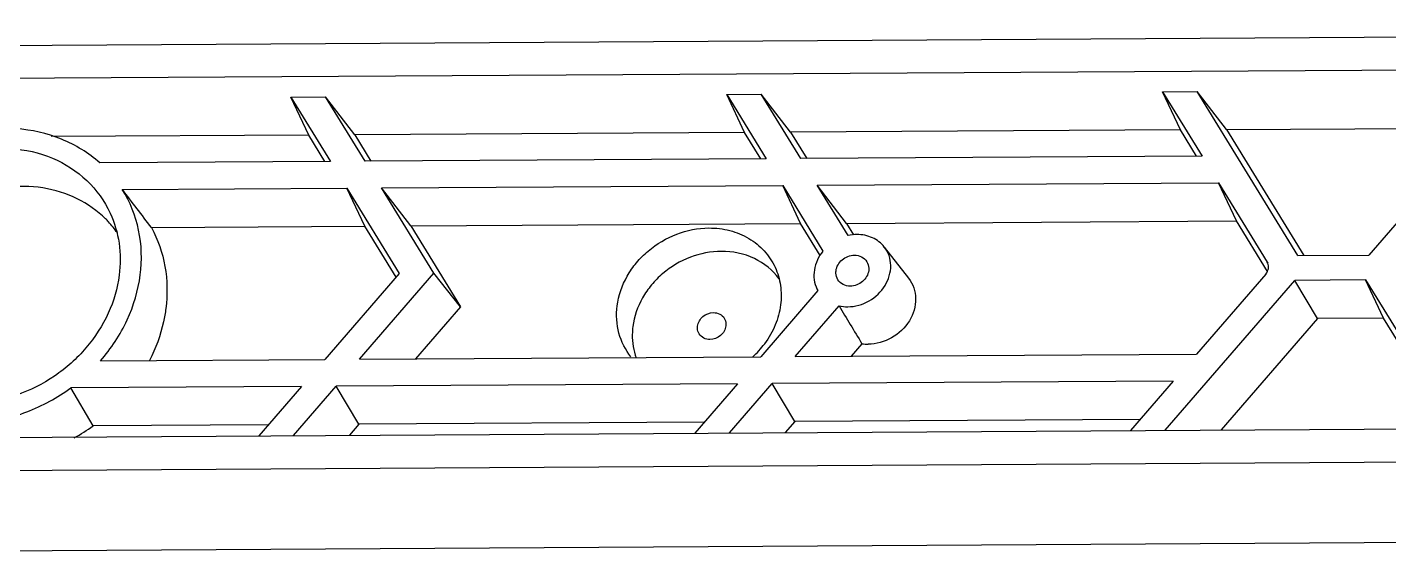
# Model space of a CAD drawing. Extents: x -1094 to 5067, y -562 to 305.
# Drawn here: x 231.97 to 261.9, y -146.1 to -134.56 of the extents above; entities that cross this region are included whole.
import ezdxf

# ---------------------------------------------------------------- set-up
doc = ezdxf.new("R2010")
doc.units = 0
doc.header["$LTSCALE"] = 1.21
doc.header["$MEASUREMENT"] = 0
doc.layers.get('0').update_dxf_attribs({"linetype": 'CONTINUOUS'})

msp = doc.modelspace()

# ---------------------------------------------------------------- linework, layer by layer
at = {"color": 7, "linetype": 'Continuous'}
for p, q in [((225.125, -134.994), (296.875, -134.559)), ((296.782, -135.291), (225.032, -135.725)), ((237.766, -136.092), (238.526, -136.087)), ((238.159, -136.928), (237.766, -136.092)), ((237.766, -136.092), (238.636, -137.507)), ((239.17, -136.922), (238.526, -136.087)), ((239.396, -137.502), (238.526, -136.087)), ((247.345, -136.034), (248.105, -136.029)), ((247.345, -136.034), (248.215, -137.449)), ((247.739, -136.87), (247.345, -136.034)), ((248.975, -137.444), (248.105, -136.029)), ((248.749, -136.864), (248.105, -136.029)), ((256.925, -135.976), (257.685, -135.971)), ((256.925, -135.976), (257.795, -137.391)), ((257.318, -136.812), (256.925, -135.976)), ((258.329, -136.806), (257.685, -135.971)), ((259.9, -139.574), (257.685, -135.971)), ((264.6, -135.929), (261.458, -139.565)), ((238.159, -136.928), (232.497, -136.962)), ((238.515, -137.508), (238.159, -136.928)), ((247.739, -136.87), (239.17, -136.922)), ((239.17, -136.922), (239.526, -137.501)), ((248.095, -137.45), (247.739, -136.87)), ((257.318, -136.812), (248.749, -136.864)), ((248.749, -136.864), (249.105, -137.443)), ((257.674, -137.391), (257.318, -136.812)), ((258.329, -136.806), (263.872, -136.772)), ((258.329, -136.806), (260.03, -139.574)), ((238.636, -137.507), (233.566, -137.538)), ((248.215, -137.449), (239.396, -137.502)), ((257.795, -137.391), (248.975, -137.444)), ((234.061, -138.123), (238.996, -138.093)), ((239.39, -138.93), (238.996, -138.093)), ((238.996, -138.093), (240.147, -139.966)), ((239.756, -138.089), (248.576, -138.035)), ((240.4, -138.924), (239.756, -138.089)), ((240.907, -139.961), (239.756, -138.089)), ((248.576, -138.035), (249.461, -139.475)), ((248.969, -138.872), (248.576, -138.035)), ((249.336, -138.031), (258.155, -137.977)), ((250.014, -139.134), (249.336, -138.031)), ((249.98, -138.866), (249.336, -138.031)), ((258.155, -137.977), (259.227, -139.72)), ((258.549, -138.814), (258.155, -137.977)), ((249.98, -138.866), (258.549, -138.814)), ((259.23, -139.923), (258.549, -138.814)), ((234.7, -138.958), (239.39, -138.93)), ((240.077, -140.047), (239.39, -138.93)), ((240.4, -138.924), (248.969, -138.872)), ((240.4, -138.924), (241.492, -140.699)), ((249.4, -139.574), (248.969, -138.872)), ((249.98, -138.866), (250.134, -139.116)), ((250.81, -139.387), (251.343, -140.071)), ((259.227, -139.72), (259.238, -139.742)), ((259.237, -139.742), (259.227, -139.72)), ((259.9, -139.574), (261.458, -139.565)), ((240.147, -139.966), (238.514, -141.855)), ((239.275, -141.85), (240.907, -139.961)), ((241.492, -140.699), (240.907, -139.961)), ((259.194, -139.98), (257.673, -141.739)), ((249.35, -140.344), (248.094, -141.797)), ((249.33, -140.306), (249.35, -140.344)), ((249.33, -140.306), (249.348, -140.344)), ((256.984, -143.411), (259.83, -140.118)), ((261.388, -140.109), (259.83, -140.118)), ((260.33, -140.954), (259.83, -140.118)), ((261.388, -140.109), (263.395, -143.372)), ((261.782, -140.945), (261.388, -140.109)), ((241.492, -140.699), (240.503, -141.843)), ((248.854, -141.792), (249.816, -140.679)), ((260.33, -140.954), (258.213, -143.404)), ((261.782, -140.945), (260.33, -140.954)), ((263.274, -143.373), (261.782, -140.945)), ((250.319, -141.512), (250.083, -141.785)), ((239.275, -141.85), (248.094, -141.797)), ((248.854, -141.792), (257.673, -141.739)), ((233.58, -141.885), (238.514, -141.855)), ((238.003, -142.447), (232.933, -142.477)), ((238.003, -142.447), (237.065, -143.532)), ((237.825, -143.527), (238.763, -142.442)), ((247.582, -142.389), (238.763, -142.442)), ((239.263, -143.278), (238.763, -142.442)), ((247.582, -142.389), (246.645, -143.474)), ((247.405, -143.469), (248.343, -142.384)), ((257.162, -142.331), (248.343, -142.384)), ((248.843, -143.22), (248.343, -142.384)), ((257.162, -142.331), (256.224, -143.416)), ((233.417, -143.313), (232.933, -142.477)), ((224.021, -143.611), (295.771, -143.176)), ((237.274, -143.29), (233.417, -143.313)), ((239.263, -143.278), (239.054, -143.52)), ((246.854, -143.232), (239.263, -143.278)), ((248.843, -143.22), (248.633, -143.462)), ((256.433, -143.174), (248.843, -143.22)), ((295.678, -143.908), (223.928, -144.343)), ((296.876, -145.666), (225.126, -146.101))]:
    msp.add_line(p, q, dxfattribs=at)
for centre, radius, start, end in [((148.488, -204.266), 108.156, 37.1448, 37.70178), ((232.092, -140.389), 2.279, 43.1125, 45.3217), ((232.101, -140.381), 2.266, 35.2344, 43.1082), ((246.503, -140.271), 2.085, 312.6682, 323.5676), ((250.447, -140.568), 0.952, 262.2421, 270.3826), ((230.934, -139.867), 4.248, 299.1449, 305.7727)]:
    msp.add_arc(centre, radius, start, end, dxfattribs=at)
for centre, major_axis, ratio, start_param, end_param in [((259.013, -139.851), (0.214, 0.13), 0.8668, -1.21525, -0.106513), ((258.342, -151.931), (-11.226, 16.665), 0.054783, 0.793267, 0.859045)]:
    msp.add_ellipse(centre, major_axis=major_axis, ratio=ratio, start_param=start_param, end_param=end_param, dxfattribs=at)
for points, knots in [([(233.566, -137.538), (233.32, -137.319), (232.734, -136.961), (231.715, -136.734), (230.637, -136.82), (229.949, -137.076), (229.625, -137.249)], [0, 0, 0, 0, 0.235569, 0.481044, 0.736928, 1, 1, 1, 1]), ([(228.064, -140.039), (228.105, -139.725), (228.301, -139.096), (228.874, -138.28), (229.671, -137.649), (230.611, -137.265), (231.598, -137.171), (232.534, -137.38), (233.314, -137.879), (233.671, -138.375), (233.794, -138.641)], [0, 0, 0, 0, 0.123828, 0.252891, 0.384969, 0.516709, 0.644889, 0.767589, 0.885087, 1, 1, 1, 1]), ([(233.694, -138.769), (233.513, -138.59), (233.08, -138.285), (232.311, -138.049), (231.477, -138.038), (230.648, -138.251), (229.89, -138.67), (229.261, -139.261), (228.815, -139.976), (228.66, -140.511), (228.626, -140.777)], [0, 0, 0, 0, 0.115786, 0.235875, 0.360911, 0.489941, 0.620834, 0.750948, 0.877834, 1, 1, 1, 1]), ([(234.456, -140), (234.498, -139.674), (234.478, -139.011), (234.231, -138.394), (234.061, -138.123)], [0, 0, 0, 0, 0.506923, 1, 1, 1, 1]), ([(233.794, -138.641), (233.89, -138.849), (234.022, -139.3), (234.023, -139.77), (233.993, -140.003)], [0, 0, 0, 0, 0.493502, 1, 1, 1, 1]), ([(234.7, -138.958), (234.844, -139.223), (235.047, -139.811), (235.057, -140.432), (235.017, -140.739)], [0, 0, 0, 0, 0.493216, 1, 1, 1, 1]), ([(244.938, -140.679), (244.967, -140.451), (245.086, -140.112), (245.355, -139.724), (245.698, -139.379), (246.228, -139.065), (246.713, -138.97), (246.952, -138.968)], [0, 0, 0, 0, 0.240526, 0.36587, 0.493354, 0.749285, 1, 1, 1, 1]), ([(246.952, -138.968), (247.108, -138.967), (247.415, -139.003), (247.839, -139.176), (248.186, -139.456), (248.349, -139.701), (248.409, -139.832)], [0, 0, 0, 0, 0.261807, 0.514007, 0.75862, 1, 1, 1, 1]), ([(250.81, -139.387), (250.743, -139.3), (250.555, -139.155), (250.325, -139.112), (250.208, -139.112)], [0, 0, 0, 0, 0.486224, 1, 1, 1, 1]), ([(250.005, -140.698), (250.167, -140.697), (250.495, -140.605), (250.855, -140.265), (250.976, -139.871), (250.925, -139.573), (250.854, -139.443), (250.81, -139.387)], [0, 0, 0, 0, 0.259928, 0.521384, 0.767109, 0.884548, 1, 1, 1, 1]), ([(247.226, -139.482), (246.996, -139.483), (246.527, -139.575), (246.016, -139.878), (245.685, -140.211), (245.426, -140.585), (245.311, -140.913), (245.283, -141.132)], [0, 0, 0, 0, 0.250727, 0.506643, 0.634114, 0.759462, 1, 1, 1, 1]), ([(248.497, -140.084), (248.359, -139.895), (247.966, -139.577), (247.474, -139.48), (247.226, -139.482)], [0, 0, 0, 0, 0.486041, 1, 1, 1, 1]), ([(249.461, -139.475), (249.365, -139.593), (249.263, -139.807), (249.258, -140.104), (249.299, -140.243), (249.33, -140.306)], [0, 0, 0, 0, 0.515419, 0.761082, 1, 1, 1, 1]), ([(249.748, -139.908), (249.759, -139.816), (249.864, -139.638), (250.055, -139.566), (250.15, -139.565)], [0, 0, 0, 0, 0.492377, 1, 1, 1, 1]), ([(250.15, -139.565), (250.205, -139.565), (250.314, -139.588), (250.398, -139.664), (250.425, -139.708)], [0, 0, 0, 0, 0.514479, 1, 1, 1, 1]), ([(250.425, -139.708), (250.452, -139.75), (250.472, -139.819), (250.468, -139.886), (250.466, -139.903)], [0, 0, 0, 0, 0.743028, 1, 1, 1, 1]), ([(233.993, -140.003), (233.956, -140.291), (233.786, -140.869), (233.289, -141.634), (232.593, -142.254), (231.758, -142.675), (230.857, -142.862), (229.966, -142.793), (229.166, -142.472), (228.738, -142.1), (228.566, -141.888)], [0, 0, 0, 0, 0.122708, 0.250301, 0.381082, 0.512327, 0.641197, 0.76556, 0.884759, 1, 1, 1, 1]), ([(233.58, -141.885), (233.815, -141.616), (234.208, -141.024), (234.412, -140.341), (234.456, -140)], [0, 0, 0, 0, 0.509962, 1, 1, 1, 1]), ([(248.409, -139.832), (248.467, -139.957), (248.548, -140.231), (248.548, -140.516), (248.53, -140.657)], [0, 0, 0, 0, 0.493488, 1, 1, 1, 1]), ([(249.788, -140.103), (249.762, -140.061), (249.742, -139.992), (249.745, -139.925), (249.748, -139.908)], [0, 0, 0, 0, 0.743028, 1, 1, 1, 1]), ([(250.466, -139.903), (250.454, -139.995), (250.349, -140.172), (250.158, -140.245), (250.063, -140.245)], [0, 0, 0, 0, 0.492377, 1, 1, 1, 1]), ([(250.063, -140.245), (250.008, -140.246), (249.899, -140.223), (249.816, -140.147), (249.788, -140.103)], [0, 0, 0, 0, 0.514479, 1, 1, 1, 1]), ([(251.343, -140.071), (251.392, -140.134), (251.47, -140.278), (251.526, -140.607), (251.393, -141.042), (250.994, -141.417), (250.632, -141.52), (250.454, -141.521)], [0, 0, 0, 0, 0.115442, 0.232878, 0.478594, 0.740061, 1, 1, 1, 1]), ([(235.017, -140.739), (235.005, -140.836), (234.936, -141.231), (234.796, -141.612), (234.659, -141.881)], [0, 0, 0, 0, 0.245759, 1, 1, 1, 1]), ([(245.242, -141.799), (245.12, -141.647), (244.935, -141.283), (244.912, -140.877), (244.938, -140.679)], [0, 0, 0, 0, 0.493101, 1, 1, 1, 1]), ([(246.705, -141.124), (246.715, -141.044), (246.806, -140.89), (246.971, -140.828), (247.054, -140.827)], [0, 0, 0, 0, 0.492377, 1, 1, 1, 1]), ([(247.054, -140.827), (247.101, -140.827), (247.196, -140.847), (247.268, -140.912), (247.292, -140.95)], [0, 0, 0, 0, 0.514479, 1, 1, 1, 1]), ([(247.292, -140.95), (247.315, -140.987), (247.332, -141.047), (247.329, -141.105), (247.327, -141.12)], [0, 0, 0, 0, 0.743028, 1, 1, 1, 1]), ([(248.53, -140.657), (248.511, -140.808), (248.429, -141.11), (248.273, -141.382), (248.18, -141.509)], [0, 0, 0, 0, 0.491236, 1, 1, 1, 1]), ([(245.283, -141.132), (245.275, -141.191), (245.259, -141.423), (245.296, -141.659), (245.355, -141.821)], [0, 0, 0, 0, 0.25513, 1, 1, 1, 1]), ([(246.74, -141.293), (246.717, -141.256), (246.7, -141.197), (246.703, -141.139), (246.705, -141.124)], [0, 0, 0, 0, 0.743028, 1, 1, 1, 1]), ([(247.327, -141.12), (247.317, -141.199), (247.226, -141.353), (247.061, -141.416), (246.978, -141.416)], [0, 0, 0, 0, 0.492377, 1, 1, 1, 1]), ([(246.978, -141.416), (246.931, -141.417), (246.836, -141.397), (246.764, -141.331), (246.74, -141.293)], [0, 0, 0, 0, 0.514479, 1, 1, 1, 1]), ([(228.912, -142.814), (229.2, -142.988), (229.853, -143.241), (230.916, -143.301), (231.983, -143.052), (232.635, -142.696), (232.933, -142.477)], [0, 0, 0, 0, 0.236595, 0.483688, 0.739694, 1, 1, 1, 1])]:
    msp.add_open_spline(points, degree=3, knots=knots, dxfattribs=at)
for points in [[(250.208, -139.112), (250.143, -139.113), (250.078, -139.12), (250.014, -139.134)], [(249.816, -140.679), (249.878, -140.692), (249.942, -140.699), (250.005, -140.698)]]:
    msp.add_open_spline(points, degree=3, dxfattribs=at)

doc.saveas('drawing.dxf')
